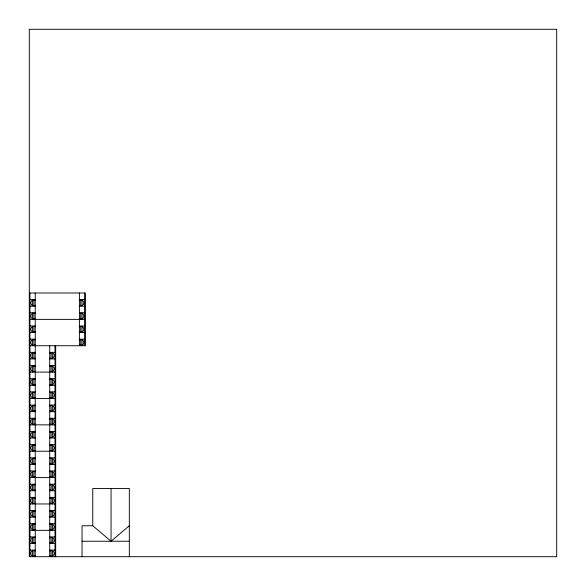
<?xml version="1.0" encoding="UTF-8"?>
<svg xmlns="http://www.w3.org/2000/svg" width="586" height="586" viewBox="0 0 586 586"><rect width="100%" height="100%" fill="white"/><g stroke="black" fill="none" stroke-linecap="round" stroke-linejoin="round"><path stroke-width="0.88" d="M82.04 556.7L82.04 525.759L92.764 525.759L111.047 541.23L129.33 525.759M29.3 293L85.336 293L85.336 345.74L29.959 345.74M29.959 299.593L35.233 299.593M79.403 299.593L84.677 299.593M35.233 300.413C29.366 298.076 29.366 307.701 35.233 305.357M79.403 300.413C85.27 298.076 85.27 307.701 79.403 305.365M29.959 306.185L35.233 306.185M79.403 306.185L84.677 306.185M29.959 312.778L35.233 312.778M79.403 312.778L84.677 312.778M35.233 313.598C29.366 311.261 29.366 320.886 35.233 318.542M79.403 313.598C85.27 311.261 85.27 320.886 79.403 318.542M29.959 319.37L84.677 319.37M29.959 325.963L35.233 325.963M79.403 325.963L84.677 325.963M35.233 326.783C29.366 324.446 29.366 334.071 35.233 331.727M79.403 326.783C85.27 324.446 85.27 334.071 79.403 331.727M29.959 332.555L35.233 332.555M79.403 332.555L84.677 332.555M29.959 339.148L35.233 339.148M79.403 339.148L84.677 339.148M35.233 339.968C29.366 337.631 29.366 347.256 35.233 344.912M79.403 339.968C85.27 337.631 85.27 347.256 79.403 344.912M29.959 352.333L35.233 352.333M49.737 352.333L55.011 352.333M35.233 353.153C29.366 350.816 29.366 360.441 35.233 358.105M49.737 353.153C55.604 350.816 55.604 360.441 49.737 358.105M29.959 358.925L35.233 358.925M49.737 358.925L55.011 358.925M29.959 365.518L35.233 365.518M49.737 365.518L55.011 365.518M35.233 366.338C29.366 364.001 29.366 373.626 35.233 371.29M49.737 366.338C55.604 364.001 55.604 373.626 49.737 371.29M29.959 372.11L55.011 372.11M29.959 378.703L35.233 378.703M49.737 378.703L55.011 378.703M35.233 379.523C29.366 377.186 29.366 386.811 35.233 384.475M49.737 379.523C55.604 377.186 55.604 386.811 49.737 384.475M29.959 385.295L35.233 385.295M49.737 385.295L55.011 385.295M29.959 391.888L35.233 391.888M49.737 391.888L55.011 391.888M35.233 392.708C29.366 390.371 29.366 399.996 35.233 397.66M49.737 392.708C55.604 390.371 55.604 399.996 49.737 397.66M29.959 398.48L55.011 398.48M29.959 405.073L35.233 405.073M49.737 405.073L55.011 405.073M35.233 405.893C29.366 403.556 29.366 413.181 35.233 410.845M49.737 405.893C55.604 403.556 55.604 413.181 49.737 410.845M29.959 411.665L35.233 411.665M49.737 411.665L55.011 411.665M29.959 418.258L35.233 418.258M49.737 418.258L55.011 418.258M35.233 419.078C29.366 416.741 29.366 426.366 35.233 424.03M49.737 419.078C55.604 416.741 55.604 426.366 49.737 424.03M29.959 424.85L55.011 424.85M29.959 431.442L35.233 431.442M49.737 431.442L55.011 431.442M35.233 432.263C29.366 429.926 29.366 439.551 35.233 437.207M49.737 432.263C55.604 429.926 55.604 439.551 49.737 437.215M29.959 438.035L35.233 438.035M49.737 438.035L55.011 438.035M29.959 444.627L35.233 444.627M49.737 444.627L55.011 444.627M35.233 445.448C29.366 443.111 29.366 452.736 35.233 450.392M49.737 445.448C55.604 443.111 55.604 452.736 49.737 450.4M29.959 451.22L55.011 451.22M29.959 457.812L35.233 457.812M49.737 457.812L55.011 457.812M35.233 458.633C29.366 456.296 29.366 465.921 35.233 463.577M49.737 458.633C55.604 456.296 55.604 465.921 49.737 463.585M29.959 464.405L35.233 464.405M49.737 464.405L55.011 464.405M29.959 470.998L35.233 470.998M49.737 470.998L55.011 470.998M35.233 471.818C29.366 469.481 29.366 479.106 35.233 476.762M49.737 471.818C55.604 469.481 55.604 479.106 49.737 476.77M29.959 477.59L55.011 477.59M29.959 484.183L35.233 484.183M49.737 484.183L55.011 484.183M35.233 485.003C29.366 482.666 29.366 492.291 35.233 489.955M49.737 485.003C55.604 482.666 55.604 492.291 49.737 489.955M29.959 490.775L35.233 490.775M49.737 490.775L55.011 490.775M29.959 497.368L35.233 497.368M49.737 497.368L55.011 497.368M35.233 498.188C29.366 495.851 29.366 505.476 35.233 503.14M49.737 498.188C55.604 495.851 55.604 505.476 49.737 503.14M29.959 503.96L55.011 503.96M29.959 510.553L35.233 510.553M49.737 510.553L55.011 510.553M35.233 511.373C29.366 509.036 29.366 518.661 35.233 516.317M49.737 511.373C55.604 509.036 55.604 518.661 49.737 516.317M29.959 517.145L35.233 517.145M49.737 517.145L55.011 517.145M29.959 523.738L35.233 523.738M49.737 523.738L55.011 523.738M35.233 524.558C29.366 522.221 29.366 531.846 35.233 529.502M49.737 524.558C55.604 522.221 55.604 531.846 49.737 529.51M29.959 530.33L55.011 530.33M29.959 536.923L35.233 536.923M49.737 536.923L55.011 536.923M35.233 537.743C29.366 535.406 29.366 545.031 35.233 542.687M49.737 537.743C55.604 535.406 55.604 545.031 49.737 542.695M82.04 541.23L129.33 541.23M29.959 543.515L35.233 543.515M49.737 543.515L55.011 543.515M29.959 550.108L35.233 550.108M49.737 550.108L55.011 550.108M35.233 550.928C29.366 548.591 29.366 558.216 35.233 555.872M49.737 550.928C55.604 548.591 55.604 558.216 49.737 555.872M129.33 556.7L129.33 488.49L92.764 488.49L92.764 525.759M111.047 488.49L111.047 541.23M84.677 293L84.677 345.74M82.04 300.274L82.04 305.731M82.04 313.005L82.04 319.37M82.04 326.644L82.04 332.101M82.04 339.375L82.04 345.74M80.722 300.413L80.722 305.365M80.722 313.598L80.722 318.542M80.722 326.783L80.722 331.727M80.722 339.968L80.722 344.912M79.403 293L79.403 345.74M55.67 345.74L55.67 556.7M55.011 345.74L55.011 556.7M52.374 353.014L52.374 358.471M52.374 365.745L52.374 372.11M52.374 379.384L52.374 384.841M52.374 392.115L52.374 398.48M52.374 405.754L52.374 411.211M52.374 418.485L52.374 424.85M52.374 432.124L52.374 437.581M52.374 444.855L52.374 451.22M52.374 458.494L52.374 463.951M52.374 471.225L52.374 477.59M52.374 484.864L52.374 490.321M52.374 497.595L52.374 503.96M52.374 511.234L52.374 516.691M52.374 523.965L52.374 530.33M52.374 537.604L52.374 543.061M52.374 550.335L52.374 556.7M51.055 353.153L51.055 358.105M51.055 366.338L51.055 371.29M51.055 379.523L51.055 384.475M51.055 392.708L51.055 397.66M51.055 405.893L51.055 410.845M51.055 419.078L51.055 424.03M51.055 432.263L51.055 437.215M51.055 445.448L51.055 450.4M51.055 458.633L51.055 463.585M51.055 471.818L51.055 476.77M51.055 485.003L51.055 489.955M51.055 498.188L51.055 503.14M51.055 511.373L51.055 516.317M51.055 524.558L51.055 529.51M51.055 537.743L51.055 542.695M51.055 550.928L51.055 555.872M49.737 345.74L49.737 556.7M35.233 293L35.233 556.7M33.915 300.413L33.915 305.357M33.915 313.598L33.915 318.542M33.915 326.783L33.915 331.727M33.915 339.968L33.915 344.912M33.915 353.153L33.915 358.105M33.915 366.338L33.915 371.29M33.915 379.523L33.915 384.475M33.915 392.708L33.915 397.66M33.915 405.893L33.915 410.845M33.915 419.078L33.915 424.03M33.915 432.263L33.915 437.207M33.915 445.448L33.915 450.392M33.915 458.633L33.915 463.577M33.915 471.818L33.915 476.762M33.915 485.003L33.915 489.955M33.915 498.188L33.915 503.14M33.915 511.373L33.915 516.317M33.915 524.558L33.915 529.502M33.915 537.743L33.915 542.687M33.915 550.928L33.915 555.872M32.596 300.274L32.596 305.731M32.596 313.005L32.596 319.37M32.596 326.644L32.596 332.101M32.596 339.375L32.596 345.74M32.596 353.014L32.596 358.471M32.596 365.745L32.596 372.11M32.596 379.384L32.596 384.841M32.596 392.115L32.596 398.48M32.596 405.754L32.596 411.211M32.596 418.485L32.596 424.85M32.596 432.124L32.596 437.581M32.596 444.855L32.596 451.22M32.596 458.494L32.596 463.951M32.596 471.225L32.596 477.59M32.596 484.864L32.596 490.321M32.596 497.595L32.596 503.96M32.596 511.234L32.596 516.691M32.596 523.965L32.596 530.33M32.596 537.604L32.596 543.061M32.596 550.335L32.596 556.7M29.959 293L29.959 556.7M556.7 29.3L29.3 29.3L29.3 556.7L556.7 556.7L556.7 29.3"/></g></svg>
